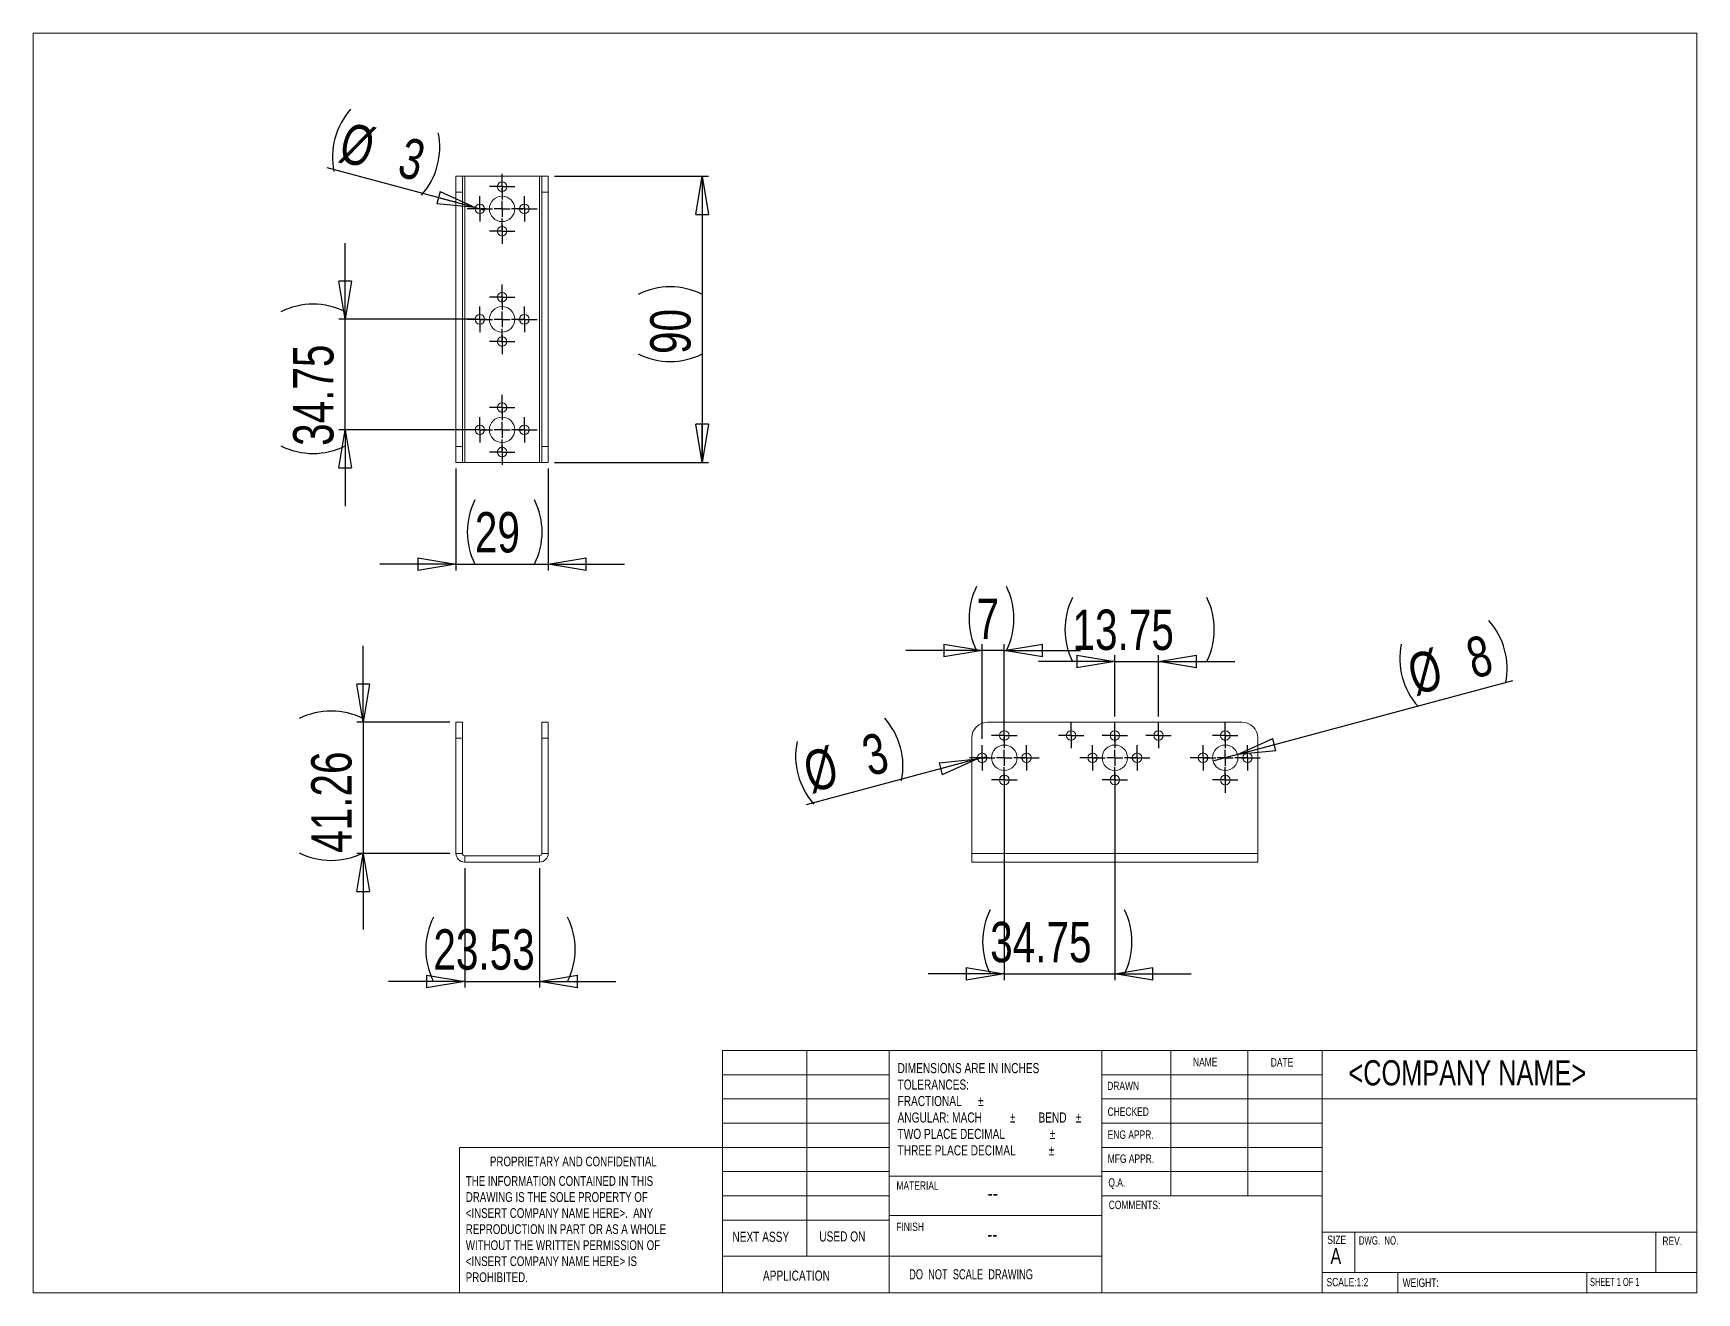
# Model space of a CAD drawing. Header units: millimetres. Extents: x 8 to 270, y 10 to 208.
import ezdxf

# ---------------------------------------------------------------- set-up
doc = ezdxf.new("R2010")
doc.units = ezdxf.units.MM
doc.layers.add('FORMAT', color=7, linetype='Continuous')
doc.styles.add('SLDTEXTSTYLE0', font='TXT', dxfattribs={"width": 0.75})
doc.styles.add('SLDTEXTSTYLE1', font='TXT', dxfattribs={"width": 0.694444})
doc.styles.add('SLDTEXTSTYLE2', font='TXT', dxfattribs={"width": 0.684783})
doc.styles.add('SLDTEXTSTYLE3', font='TXT', dxfattribs={"width": 0.6875})
doc.dimstyles.new('SLDDIMSTYLE0', dxfattribs={"dimtxt": 6.35, "dimasz": 5.9944, "dimexe": 0, "dimexo": 0.0625, "dimgap": 1.5875, "dimtad": 1, "dimlfac": 2, "dimrnd": 1e-09, "dimzin": 12, "dimdsep": 46, "dimtxsty": 'SLDTEXTSTYLE0', "dimblk1": 'CLOSED', "dimblk2": 'CLOSED', "dimsah": 1, "dimcen": 0.09, "dimadec": 0, "dimazin": 3, "dimtfac": 1, "dimtmove": 0, "dimatfit": 0, "dimldrblk": 'CLOSED', "dimfxl": 1, "dimfrac": 2, "dimtolj": 1, "dimtzin": 12, "dimarcsym": 0})
doc.dimstyles.new('SLDDIMSTYLE1', dxfattribs={"dimtxt": 6.35, "dimasz": 5.9944, "dimexe": 0, "dimexo": 0.0625, "dimgap": 1.5875, "dimtad": 1, "dimlfac": 2, "dimrnd": 1e-09, "dimzin": 12, "dimdsep": 46, "dimtxsty": 'SLDTEXTSTYLE0', "dimblk1": 'CLOSED', "dimblk2": 'CLOSED', "dimsah": 1, "dimcen": 0.09, "dimadec": 0, "dimazin": 3, "dimtfac": 1, "dimtofl": 0, "dimtmove": 0, "dimatfit": 3, "dimldrblk": 'CLOSED', "dimfxl": 1, "dimfrac": 2, "dimtolj": 1, "dimtzin": 12, "dimarcsym": 0})
doc.dimstyles.new('SLDDIMSTYLE2', dxfattribs={"dimtxt": 6.35, "dimasz": 5.9944, "dimexe": 0, "dimexo": 0.0625, "dimgap": 1.5875, "dimtad": 1, "dimlfac": 2, "dimrnd": 1e-09, "dimzin": 12, "dimdsep": 46, "dimtxsty": 'SLDTEXTSTYLE0', "dimblk1": 'NONE', "dimblk2": 'CLOSED', "dimsah": 1, "dimcen": 0, "dimadec": 0, "dimazin": 3, "dimtfac": 1, "dimtmove": 0, "dimatfit": 3, "dimldrblk": 'NONE', "dimfxl": 1, "dimfrac": 2, "dimtolj": 1, "dimtzin": 12, "dimarcsym": 0})

# ---------------------------------------------------------------- blocks, each defined once
blk = doc.blocks.new('SW_NOTE_0')
at = {"color": 0, "linetype": 'Continuous', "lineweight": 0, "attachment_point": 1, "style": 'SLDTEXTSTYLE0'}
for s, insert, char_height in [('DIMENSIONS ARE IN INCHES', (0, 2.05), 1.5875), ('TOLERANCES:', (0, -0.54), 1.5875), ('FRACTIONAL', (0, -3.13), 1.587), ('%%p', (12.64, -3.13), 1.587), ('ANGULAR: MACH', (0, -5.72), 1.5875), ('%%p', (17.67, -5.72), 1.587), ('BEND', (22.16, -5.72), 1.587), ('%%p', (28.03, -5.72), 1.587), ('TWO PLACE DECIMAL', (0, -8.3), 1.5875), ('%%p', (23.92, -8.3), 1.587), ('THREE PLACE DECIMAL', (0, -10.89), 1.5875), ('%%p', (23.78, -10.89), 1.587)]:
    blk.add_mtext(s, dxfattribs=dict(at, insert=insert, char_height=char_height))
blk = doc.blocks.new('SW_NOTE_1')
at = {"color": 0, "linetype": 'Continuous', "lineweight": 0, "char_height": 1.524, "attachment_point": 1, "style": 'SLDTEXTSTYLE0'}
for s, insert in [('THE INFORMATION CONTAINED IN THIS', (0, 1.96)), ('DRAWING IS THE SOLE PROPERTY OF', (0, -0.56)), ('<INSERT COMPANY NAME HERE>.  ANY', (0, -3.08)), ('REPRODUCTION IN PART OR AS A WHOLE', (0, -5.61)), ('WITHOUT THE WRITTEN PERMISSION OF', (0, -8.13)), ('<INSERT COMPANY NAME HERE> IS', (0, -10.66)), ('PROHIBITED.', (0, -13.18))]:
    blk.add_mtext(s, dxfattribs=dict(at, insert=insert))
blk = doc.blocks.new('_CLOSED')
at = {"color": 0, "linetype": 'ByBlock', "lineweight": -2}
for p, q in [((-1, 0.166667), (0, 0)), ((-1, 0.166667), (-1, -0.166667)), ((0, 0), (-1, -0.166667)), ((0, 0), (-1, 0))]:
    blk.add_line(p, q, dxfattribs=at)
blk = doc.blocks.new('_D')
at = {"layer": 'FORMAT'}
for p, q in [((60.28, 99.71), (60.28, 111.7)), ((73.87, 99.71), (59.29, 99.71)), ((60.28, 99.71), (60.28, 79.07)), ((73.87, 79.07), (59.29, 79.07)), ((60.28, 79.07), (60.28, 67.09))]:
    blk.add_line(p, q, dxfattribs=at)
for centre, start, end in [((55.24, 90.19), 63.4349, 116.5651), ((55.24, 89.24), 243.4349, 296.5651)]:
    blk.add_arc(centre, 11.27, start, end, dxfattribs=at)
at = {"layer": 'FORMAT', "xscale": 5.9944, "yscale": 5.9944}
for p, rotation in [((60.28, 99.71, -22.45), 270), ((60.28, 79.07, -22.45), 90)]:
    blk.add_blockref('_CLOSED', p, dxfattribs=dict(at, rotation=rotation))
at = {"layer": 'FORMAT', "insert": (52.09, 79.16), "char_height": 6.35, "attachment_point": 1, "rotation": 90, "style": 'SLDTEXTSTYLE0'}
blk.add_mtext('41.26', dxfattribs=at)
blk = doc.blocks.new('_D_1')
at = {"layer": 'FORMAT'}
for p, q in [((76.23, 76.72), (76.23, 57.95)), ((88, 76.72), (88, 57.95)), ((76.23, 58.94), (64.24, 58.94)), ((76.23, 58.94), (88, 58.94)), ((88, 58.94), (99.98, 58.94))]:
    blk.add_line(p, q, dxfattribs=at)
for centre, start, end in [((81.39, 63.98), 153.4349, 206.5651), ((82.34, 63.98), 333.4349, 26.5651)]:
    blk.add_arc(centre, 11.27, start, end, dxfattribs=at)
at = {"layer": 'FORMAT', "xscale": 5.9944, "yscale": 5.9944}
blk.add_blockref('_CLOSED', (76.23, 58.94, -22.45), dxfattribs=at)
at = {"layer": 'FORMAT', "xscale": 5.9944, "yscale": 5.9944, "rotation": 180}
blk.add_blockref('_CLOSED', (88, 58.94, -22.45), dxfattribs=at)
at = {"layer": 'FORMAT', "insert": (71.31, 67.13), "char_height": 6.35, "attachment_point": 1, "style": 'SLDTEXTSTYLE0'}
blk.add_mtext('23.53', dxfattribs=at)
blk = doc.blocks.new('_D_2')
at = {"layer": 'FORMAT'}
for p, q in [((90.35, 185.58), (114.59, 185.58)), ((113.6, 185.58), (113.6, 140.58)), ((90.35, 140.58), (114.59, 140.58))]:
    blk.add_line(p, q, dxfattribs=at)
for centre, start, end in [((108.56, 156.93), 63.4349, 116.5651), ((108.56, 167.71), 243.4349, 296.5651)]:
    blk.add_arc(centre, 11.27, start, end, dxfattribs=at)
at = {"layer": 'FORMAT', "xscale": 5.9944, "yscale": 5.9944}
for p, rotation in [((113.6, 185.58, -9.95), 90), ((113.6, 140.58, -9.95), 270)]:
    blk.add_blockref('_CLOSED', p, dxfattribs=dict(at, rotation=rotation))
at = {"layer": 'FORMAT', "insert": (105.41, 157.63), "char_height": 6.35, "attachment_point": 1, "rotation": 90, "style": 'SLDTEXTSTYLE0'}
blk.add_mtext('90', dxfattribs=at)
blk = doc.blocks.new('_D_3')
at = {"layer": 'FORMAT'}
for p, q in [((74.86, 139.59), (74.86, 123.59)), ((89.36, 139.59), (89.36, 123.59)), ((74.86, 124.58), (62.87, 124.58)), ((74.86, 124.58), (89.36, 124.58)), ((89.36, 124.58), (101.35, 124.58))]:
    blk.add_line(p, q, dxfattribs=at)
for centre, start, end in [((87.91, 129.62), 153.4349, 206.5651), ((77.14, 129.62), 333.4349, 26.5651)]:
    blk.add_arc(centre, 11.27, start, end, dxfattribs=at)
at = {"layer": 'FORMAT', "xscale": 5.9944, "yscale": 5.9944}
blk.add_blockref('_CLOSED', (74.86, 124.58, -9.95), dxfattribs=at)
at = {"layer": 'FORMAT', "xscale": 5.9944, "yscale": 5.9944, "rotation": 180}
blk.add_blockref('_CLOSED', (89.36, 124.58, -9.95), dxfattribs=at)
at = {"layer": 'FORMAT', "insert": (77.83, 132.76), "char_height": 6.35, "attachment_point": 1, "style": 'SLDTEXTSTYLE0'}
blk.add_mtext('29', dxfattribs=at)
blk = doc.blocks.new('_D_4')
at = {"layer": 'FORMAT'}
for p, q in [((57.42, 163.08), (57.42, 175.07)), ((77.87, 163.08), (56.43, 163.08)), ((57.42, 145.7), (57.42, 163.08)), ((77.87, 145.7), (56.43, 145.7)), ((57.42, 145.7), (57.42, 133.71))]:
    blk.add_line(p, q, dxfattribs=at)
for centre, start, end in [((52.38, 154.2), 63.4349, 116.5651), ((52.38, 153.25), 243.4349, 296.5651)]:
    blk.add_arc(centre, 11.27, start, end, dxfattribs=at)
at = {"layer": 'FORMAT', "xscale": 5.9944, "yscale": 5.9944}
for p, rotation in [((57.42, 163.08, -9.95), 270), ((57.42, 145.7, -9.95), 90)]:
    blk.add_blockref('_CLOSED', p, dxfattribs=dict(at, rotation=rotation))
at = {"layer": 'FORMAT', "insert": (49.24, 143.17), "char_height": 6.35, "attachment_point": 1, "rotation": 90, "style": 'SLDTEXTSTYLE0'}
blk.add_mtext('34.75', dxfattribs=at)
blk = doc.blocks.new('_D_5')
at = {"layer": 'FORMAT'}
for q in [(54.58, 186.89), (79.34, 180.26)]:
    blk.add_line((77.89, 180.65), q, dxfattribs=at)
for centre, start, end in [((66.81, 188.59), 138.4349, 191.5651), ((60.93, 190.16), 318.4349, 11.5651)]:
    blk.add_arc(centre, 11.38, start, end, dxfattribs=at)
at = {"layer": 'FORMAT', "xscale": 5.9944, "yscale": 5.9944, "rotation": 345}
blk.add_blockref('_CLOSED', (77.89, 180.65, -9.95), dxfattribs=at)
at = {"layer": 'FORMAT', "char_height": 6.35, "attachment_point": 1, "rotation": 345, "style": 'SLDTEXTSTYLE0'}
for s, insert in [('%%c', (57.78, 194.21)), ('3', (67.05, 191.83))]:
    blk.add_mtext(s, dxfattribs=dict(at, insert=insert))
blk = doc.blocks.new('_NONE')
blk = doc.blocks.new('SW_CENTERMARKSYMBOL_0')
at = {"layer": 'FORMAT', "color": 0}
for p, q in [((0, 2.5), (0, 3.25)), ((-2.5, 0), (-3.25, 0)), ((0, 0), (-1.25, 0)), ((0, 0), (0, 1.25)), ((0, 0), (0, -1.25)), ((0, 0), (1.25, 0)), ((2.5, 0), (3.25, 0)), ((0, -2.5), (0, -3.25))]:
    blk.add_line(p, q, dxfattribs=at)
blk = doc.blocks.new('SW_CENTERMARKSYMBOL_1')
at = {"layer": 'FORMAT', "color": 0}
for p, q in [((-1.25, 0), (-2, 0)), ((0, 0), (-1.25, 0)), ((0, 1.25), (0, 2)), ((0, 0), (0, 1.25)), ((0, 0), (0, -1.25)), ((0, 0), (1.25, 0)), ((1.25, 0), (2, 0)), ((0, -1.25), (0, -2))]:
    blk.add_line(p, q, dxfattribs=at)
blk = doc.blocks.new('SW_CENTERMARKSYMBOL_2')
at = {"layer": 'FORMAT', "color": 0}
for p, q in [((-1.25, 0), (-2, 0)), ((0, 0), (-1.25, 0)), ((0, 1.25), (0, 2)), ((0, 0), (0, 1.25)), ((0, 0), (0, -1.25)), ((0, 0), (1.25, 0)), ((1.25, 0), (2, 0)), ((0, -1.25), (0, -2))]:
    blk.add_line(p, q, dxfattribs=at)
blk = doc.blocks.new('SW_CENTERMARKSYMBOL_3')
at = {"layer": 'FORMAT', "color": 0}
for p, q in [((-1.25, 0), (-2, 0)), ((0, 0), (-1.25, 0)), ((0, 1.25), (0, 2)), ((0, 0), (0, 1.25)), ((0, 0), (0, -1.25)), ((0, 0), (1.25, 0)), ((1.25, 0), (2, 0)), ((0, -1.25), (0, -2))]:
    blk.add_line(p, q, dxfattribs=at)
blk = doc.blocks.new('SW_CENTERMARKSYMBOL_4')
at = {"layer": 'FORMAT', "color": 0}
for p, q in [((-1.25, 0), (-2, 0)), ((0, 0), (-1.25, 0)), ((0, 1.25), (0, 2)), ((0, 0), (0, 1.25)), ((0, 0), (0, -1.25)), ((0, 0), (1.25, 0)), ((1.25, 0), (2, 0)), ((0, -1.25), (0, -2))]:
    blk.add_line(p, q, dxfattribs=at)
blk = doc.blocks.new('SW_CENTERMARKSYMBOL_5')
at = {"layer": 'FORMAT', "color": 0}
for p, q in [((0, 2.5), (0, 3.25)), ((-2.5, 0), (-3.25, 0)), ((0, 0), (-1.25, 0)), ((0, 0), (0, 1.25)), ((0, 0), (0, -1.25)), ((0, 0), (1.25, 0)), ((2.5, 0), (3.25, 0)), ((0, -2.5), (0, -3.25))]:
    blk.add_line(p, q, dxfattribs=at)
blk = doc.blocks.new('SW_CENTERMARKSYMBOL_6')
at = {"layer": 'FORMAT', "color": 0}
for p, q in [((-1.25, 0), (-2, 0)), ((0, 0), (-1.25, 0)), ((0, 1.25), (0, 2)), ((0, 0), (0, 1.25)), ((0, 0), (0, -1.25)), ((0, 0), (1.25, 0)), ((1.25, 0), (2, 0)), ((0, -1.25), (0, -2))]:
    blk.add_line(p, q, dxfattribs=at)
blk = doc.blocks.new('SW_CENTERMARKSYMBOL_7')
at = {"layer": 'FORMAT', "color": 0}
for p, q in [((-1.25, 0), (-2, 0)), ((0, 0), (-1.25, 0)), ((0, 1.25), (0, 2)), ((0, 0), (0, 1.25)), ((0, 0), (0, -1.25)), ((0, 0), (1.25, 0)), ((1.25, 0), (2, 0)), ((0, -1.25), (0, -2))]:
    blk.add_line(p, q, dxfattribs=at)
blk = doc.blocks.new('SW_CENTERMARKSYMBOL_8')
at = {"layer": 'FORMAT', "color": 0}
for p, q in [((-1.25, 0), (-2, 0)), ((0, 0), (-1.25, 0)), ((0, 1.25), (0, 2)), ((0, 0), (0, 1.25)), ((0, 0), (0, -1.25)), ((0, 0), (1.25, 0)), ((1.25, 0), (2, 0)), ((0, -1.25), (0, -2))]:
    blk.add_line(p, q, dxfattribs=at)
blk = doc.blocks.new('SW_CENTERMARKSYMBOL_9')
at = {"layer": 'FORMAT', "color": 0}
for p, q in [((-1.25, 0), (-2, 0)), ((0, 0), (-1.25, 0)), ((0, 1.25), (0, 2)), ((0, 0), (0, 1.25)), ((0, 0), (0, -1.25)), ((0, 0), (1.25, 0)), ((1.25, 0), (2, 0)), ((0, -1.25), (0, -2))]:
    blk.add_line(p, q, dxfattribs=at)
blk = doc.blocks.new('SW_CENTERMARKSYMBOL_10')
at = {"layer": 'FORMAT', "color": 0}
for p, q in [((0, 2.5), (0, 3.25)), ((-2.5, 0), (-3.25, 0)), ((0, 0), (-1.25, 0)), ((0, 0), (0, 1.25)), ((0, 0), (0, -1.25)), ((0, 0), (1.25, 0)), ((2.5, 0), (3.25, 0)), ((0, -2.5), (0, -3.25))]:
    blk.add_line(p, q, dxfattribs=at)
blk = doc.blocks.new('SW_CENTERMARKSYMBOL_11')
at = {"layer": 'FORMAT', "color": 0}
for p, q in [((-1.25, 0), (-2, 0)), ((0, 0), (-1.25, 0)), ((0, 1.25), (0, 2)), ((0, 0), (0, 1.25)), ((0, 0), (0, -1.25)), ((0, 0), (1.25, 0)), ((1.25, 0), (2, 0)), ((0, -1.25), (0, -2))]:
    blk.add_line(p, q, dxfattribs=at)
blk = doc.blocks.new('SW_CENTERMARKSYMBOL_12')
at = {"layer": 'FORMAT', "color": 0}
for p, q in [((-1.25, 0), (-2, 0)), ((0, 0), (-1.25, 0)), ((0, 1.25), (0, 2)), ((0, 0), (0, 1.25)), ((0, 0), (0, -1.25)), ((0, 0), (1.25, 0)), ((1.25, 0), (2, 0)), ((0, -1.25), (0, -2))]:
    blk.add_line(p, q, dxfattribs=at)
blk = doc.blocks.new('SW_CENTERMARKSYMBOL_13')
at = {"layer": 'FORMAT', "color": 0}
for p, q in [((-1.25, 0), (-2, 0)), ((0, 0), (-1.25, 0)), ((0, 1.25), (0, 2)), ((0, 0), (0, 1.25)), ((0, 0), (0, -1.25)), ((0, 0), (1.25, 0)), ((1.25, 0), (2, 0)), ((0, -1.25), (0, -2))]:
    blk.add_line(p, q, dxfattribs=at)
blk = doc.blocks.new('SW_CENTERMARKSYMBOL_14')
at = {"layer": 'FORMAT', "color": 0}
for p, q in [((-1.25, 0), (-2, 0)), ((0, 0), (-1.25, 0)), ((0, 1.25), (0, 2)), ((0, 0), (0, 1.25)), ((0, 0), (0, -1.25)), ((0, 0), (1.25, 0)), ((1.25, 0), (2, 0)), ((0, -1.25), (0, -2))]:
    blk.add_line(p, q, dxfattribs=at)
blk = doc.blocks.new('_D_6')
at = {"layer": 'FORMAT'}
for q in [(241.09, 106.24), (193.92, 93.6)]:
    blk.add_line((197.78, 94.63), q, dxfattribs=at)
for centre, start, end in [((228.8, 108.15), 348.4349, 41.5651), ((234.68, 109.72), 168.4349, 221.5651)]:
    blk.add_arc(centre, 11.38, start, end, dxfattribs=at)
at = {"layer": 'FORMAT', "xscale": 5.9944, "yscale": 5.9944, "rotation": 195}
blk.add_blockref('_CLOSED', (197.78, 94.63, -6.2), dxfattribs=at)
at = {"layer": 'FORMAT', "char_height": 6.35, "attachment_point": 1, "rotation": 15, "style": 'SLDTEXTSTYLE0'}
for s, insert in [('8', (233.27, 112.65)), ('%%c', (224.05, 110.08))]:
    blk.add_mtext(s, dxfattribs=dict(at, insert=insert))
blk = doc.blocks.new('_D_7')
at = {"layer": 'FORMAT'}
for p, q in [((178.48, 100.61), (178.48, 110.23)), ((185.35, 100.61), (185.35, 110.23)), ((178.48, 109.24), (166.49, 109.24)), ((178.48, 109.24), (185.35, 109.24)), ((185.35, 109.24), (197.34, 109.24))]:
    blk.add_line(p, q, dxfattribs=at)
for centre, start, end in [((181.91, 114.28), 153.4349, 206.5651), ((182.86, 114.28), 333.4349, 26.5651)]:
    blk.add_arc(centre, 11.27, start, end, dxfattribs=at)
at = {"layer": 'FORMAT', "xscale": 5.9944, "yscale": 5.9944}
blk.add_blockref('_CLOSED', (178.48, 109.24, -6.2), dxfattribs=at)
at = {"layer": 'FORMAT', "xscale": 5.9944, "yscale": 5.9944, "rotation": 180}
blk.add_blockref('_CLOSED', (185.35, 109.24, -6.2), dxfattribs=at)
at = {"layer": 'FORMAT', "insert": (171.83, 117.42), "char_height": 6.35, "attachment_point": 1, "style": 'SLDTEXTSTYLE0'}
blk.add_mtext('13.75', dxfattribs=at)
blk = doc.blocks.new('_D_8')
at = {"layer": 'FORMAT'}
for p, q in [((161.1, 89.87), (161.1, 59.12)), ((178.48, 89.87), (178.48, 59.12)), ((161.1, 60.11), (149.11, 60.11)), ((161.1, 60.11), (178.48, 60.11)), ((178.48, 60.11), (190.47, 60.11))]:
    blk.add_line(p, q, dxfattribs=at)
for centre, start, end in [((168.96, 65.15), 153.4349, 206.5651), ((169.91, 65.15), 333.4349, 26.5651)]:
    blk.add_arc(centre, 11.27, start, end, dxfattribs=at)
at = {"layer": 'FORMAT', "xscale": 5.9944, "yscale": 5.9944}
blk.add_blockref('_CLOSED', (161.1, 60.11, -6.2), dxfattribs=at)
at = {"layer": 'FORMAT', "xscale": 5.9944, "yscale": 5.9944, "rotation": 180}
blk.add_blockref('_CLOSED', (178.48, 60.11, -6.2), dxfattribs=at)
at = {"layer": 'FORMAT', "insert": (158.88, 68.3), "char_height": 6.35, "attachment_point": 1, "style": 'SLDTEXTSTYLE0'}
blk.add_mtext('34.75', dxfattribs=at)
blk = doc.blocks.new('_D_9')
at = {"layer": 'FORMAT'}
for q in [(158.33, 94.31), (129.93, 86.7)]:
    blk.add_line((156.88, 93.92), q, dxfattribs=at)
for centre, start, end in [((133.78, 92.79), 348.4349, 41.5651), ((139.66, 94.37), 168.4349, 221.5651)]:
    blk.add_arc(centre, 11.38, start, end, dxfattribs=at)
at = {"layer": 'FORMAT', "xscale": 5.9944, "yscale": 5.9944, "rotation": 15}
blk.add_blockref('_CLOSED', (156.88, 93.92, -6.2), dxfattribs=at)
at = {"layer": 'FORMAT', "char_height": 6.35, "attachment_point": 1, "rotation": 15, "style": 'SLDTEXTSTYLE0'}
for s, insert in [('3', (138.25, 97.3)), ('%%c', (129.02, 94.72))]:
    blk.add_mtext(s, dxfattribs=dict(at, insert=insert))
blk = doc.blocks.new('_D_10')
at = {"layer": 'FORMAT'}
for p, q in [((157.6, 110.97), (145.61, 110.97)), ((157.6, 97.11), (157.6, 111.96)), ((161.1, 110.97), (157.6, 110.97)), ((161.1, 98.36), (161.1, 111.96)), ((161.1, 110.97), (173.09, 110.97))]:
    blk.add_line(p, q, dxfattribs=at)
for centre, start, end in [((166.82, 116.01), 153.4349, 206.5651), ((151.35, 116.01), 333.4349, 26.5651)]:
    blk.add_arc(centre, 11.27, start, end, dxfattribs=at)
at = {"layer": 'FORMAT', "xscale": 5.9944, "yscale": 5.9944}
blk.add_blockref('_CLOSED', (157.6, 110.97, -6.2), dxfattribs=at)
at = {"layer": 'FORMAT', "xscale": 5.9944, "yscale": 5.9944, "rotation": 180}
blk.add_blockref('_CLOSED', (161.1, 110.97, -6.2), dxfattribs=at)
at = {"layer": 'FORMAT', "insert": (156.74, 119.16), "char_height": 6.35, "attachment_point": 1, "style": 'SLDTEXTSTYLE0'}
blk.add_mtext('7', dxfattribs=at)
blk = doc.blocks.new('SW_CENTERMARKSYMBOL_15')
at = {"layer": 'FORMAT', "color": 0}
for p, q in [((0, 2.5), (0, 3.25)), ((-2.5, 0), (-3.25, 0)), ((0, 0), (-1.25, 0)), ((0, 0), (0, 1.25)), ((0, 0), (0, -1.25)), ((0, 0), (1.25, 0)), ((2.5, 0), (3.25, 0)), ((0, -2.5), (0, -3.25))]:
    blk.add_line(p, q, dxfattribs=at)
blk = doc.blocks.new('SW_CENTERMARKSYMBOL_16')
at = {"layer": 'FORMAT', "color": 0}
for p, q in [((0, 2.5), (0, 3.25)), ((-2.5, 0), (-3.25, 0)), ((0, 0), (-1.25, 0)), ((0, 0), (0, 1.25)), ((0, 0), (0, -1.25)), ((0, 0), (1.25, 0)), ((2.5, 0), (3.25, 0)), ((0, -2.5), (0, -3.25))]:
    blk.add_line(p, q, dxfattribs=at)
blk = doc.blocks.new('SW_CENTERMARKSYMBOL_17')
at = {"layer": 'FORMAT', "color": 0}
for p, q in [((0, 2.5), (0, 3.25)), ((-2.5, 0), (-3.25, 0)), ((0, 0), (-1.25, 0)), ((0, 0), (0, 1.25)), ((0, 0), (0, -1.25)), ((0, 0), (1.25, 0)), ((2.5, 0), (3.25, 0)), ((0, -2.5), (0, -3.25))]:
    blk.add_line(p, q, dxfattribs=at)
blk = doc.blocks.new('SW_CENTERMARKSYMBOL_18')
at = {"layer": 'FORMAT', "color": 0}
for p, q in [((-1.25, 0), (-2, 0)), ((0, 0), (-1.25, 0)), ((0, 1.25), (0, 2)), ((0, 0), (0, 1.25)), ((0, 0), (0, -1.25)), ((0, 0), (1.25, 0)), ((1.25, 0), (2, 0)), ((0, -1.25), (0, -2))]:
    blk.add_line(p, q, dxfattribs=at)
blk = doc.blocks.new('SW_CENTERMARKSYMBOL_19')
at = {"layer": 'FORMAT', "color": 0}
for p, q in [((-1.25, 0), (-2, 0)), ((0, 0), (-1.25, 0)), ((0, 1.25), (0, 2)), ((0, 0), (0, 1.25)), ((0, 0), (0, -1.25)), ((0, 0), (1.25, 0)), ((1.25, 0), (2, 0)), ((0, -1.25), (0, -2))]:
    blk.add_line(p, q, dxfattribs=at)
blk = doc.blocks.new('SW_CENTERMARKSYMBOL_20')
at = {"layer": 'FORMAT', "color": 0}
for p, q in [((-1.25, 0), (-2, 0)), ((0, 0), (-1.25, 0)), ((0, 1.25), (0, 2)), ((0, 0), (0, 1.25)), ((0, 0), (0, -1.25)), ((0, 0), (1.25, 0)), ((1.25, 0), (2, 0)), ((0, -1.25), (0, -2))]:
    blk.add_line(p, q, dxfattribs=at)
blk = doc.blocks.new('SW_CENTERMARKSYMBOL_21')
at = {"layer": 'FORMAT', "color": 0}
for p, q in [((-1.25, 0), (-2, 0)), ((0, 0), (-1.25, 0)), ((0, 1.25), (0, 2)), ((0, 0), (0, 1.25)), ((0, 0), (0, -1.25)), ((0, 0), (1.25, 0)), ((1.25, 0), (2, 0)), ((0, -1.25), (0, -2))]:
    blk.add_line(p, q, dxfattribs=at)
blk = doc.blocks.new('SW_CENTERMARKSYMBOL_22')
at = {"layer": 'FORMAT', "color": 0}
for p, q in [((-1.25, 0), (-2, 0)), ((0, 0), (-1.25, 0)), ((0, 1.25), (0, 2)), ((0, 0), (0, 1.25)), ((0, 0), (0, -1.25)), ((0, 0), (1.25, 0)), ((1.25, 0), (2, 0)), ((0, -1.25), (0, -2))]:
    blk.add_line(p, q, dxfattribs=at)
blk = doc.blocks.new('SW_CENTERMARKSYMBOL_23')
at = {"layer": 'FORMAT', "color": 0}
for p, q in [((-1.25, 0), (-2, 0)), ((0, 0), (-1.25, 0)), ((0, 1.25), (0, 2)), ((0, 0), (0, 1.25)), ((0, 0), (0, -1.25)), ((0, 0), (1.25, 0)), ((1.25, 0), (2, 0)), ((0, -1.25), (0, -2))]:
    blk.add_line(p, q, dxfattribs=at)
blk = doc.blocks.new('SW_CENTERMARKSYMBOL_24')
at = {"layer": 'FORMAT', "color": 0}
for p, q in [((-1.25, 0), (-2, 0)), ((0, 0), (-1.25, 0)), ((0, 1.25), (0, 2)), ((0, 0), (0, 1.25)), ((0, 0), (0, -1.25)), ((0, 0), (1.25, 0)), ((1.25, 0), (2, 0)), ((0, -1.25), (0, -2))]:
    blk.add_line(p, q, dxfattribs=at)
blk = doc.blocks.new('SW_CENTERMARKSYMBOL_25')
at = {"layer": 'FORMAT', "color": 0}
for p, q in [((-1.25, 0), (-2, 0)), ((0, 0), (-1.25, 0)), ((0, 1.25), (0, 2)), ((0, 0), (0, 1.25)), ((0, 0), (0, -1.25)), ((0, 0), (1.25, 0)), ((1.25, 0), (2, 0)), ((0, -1.25), (0, -2))]:
    blk.add_line(p, q, dxfattribs=at)
blk = doc.blocks.new('SW_CENTERMARKSYMBOL_26')
at = {"layer": 'FORMAT', "color": 0}
for p, q in [((-1.25, 0), (-2, 0)), ((0, 0), (-1.25, 0)), ((0, 1.25), (0, 2)), ((0, 0), (0, 1.25)), ((0, 0), (0, -1.25)), ((0, 0), (1.25, 0)), ((1.25, 0), (2, 0)), ((0, -1.25), (0, -2))]:
    blk.add_line(p, q, dxfattribs=at)
blk = doc.blocks.new('SW_CENTERMARKSYMBOL_27')
at = {"layer": 'FORMAT', "color": 0}
for p, q in [((-1.25, 0), (-2, 0)), ((0, 0), (-1.25, 0)), ((0, 1.25), (0, 2)), ((0, 0), (0, 1.25)), ((0, 0), (0, -1.25)), ((0, 0), (1.25, 0)), ((1.25, 0), (2, 0)), ((0, -1.25), (0, -2))]:
    blk.add_line(p, q, dxfattribs=at)
blk = doc.blocks.new('SW_CENTERMARKSYMBOL_28')
at = {"layer": 'FORMAT', "color": 0}
for p, q in [((-1.25, 0), (-2, 0)), ((0, 0), (-1.25, 0)), ((0, 1.25), (0, 2)), ((0, 0), (0, 1.25)), ((0, 0), (0, -1.25)), ((0, 0), (1.25, 0)), ((1.25, 0), (2, 0)), ((0, -1.25), (0, -2))]:
    blk.add_line(p, q, dxfattribs=at)
blk = doc.blocks.new('SW_CENTERMARKSYMBOL_29')
at = {"layer": 'FORMAT', "color": 0}
for p, q in [((-1.25, 0), (-2, 0)), ((0, 0), (-1.25, 0)), ((0, 1.25), (0, 2)), ((0, 0), (0, 1.25)), ((0, 0), (0, -1.25)), ((0, 0), (1.25, 0)), ((1.25, 0), (2, 0)), ((0, -1.25), (0, -2))]:
    blk.add_line(p, q, dxfattribs=at)
blk = doc.blocks.new('SW_CENTERMARKSYMBOL_30')
at = {"layer": 'FORMAT', "color": 0}
for p, q in [((-1.25, 0), (-2, 0)), ((0, 0), (-1.25, 0)), ((0, 1.25), (0, 2)), ((0, 0), (0, 1.25)), ((0, 0), (0, -1.25)), ((0, 0), (1.25, 0)), ((1.25, 0), (2, 0)), ((0, -1.25), (0, -2))]:
    blk.add_line(p, q, dxfattribs=at)
blk = doc.blocks.new('SW_CENTERMARKSYMBOL_31')
at = {"layer": 'FORMAT', "color": 0}
for p, q in [((-1.25, 0), (-2, 0)), ((0, 0), (-1.25, 0)), ((0, 1.25), (0, 2)), ((0, 0), (0, 1.25)), ((0, 0), (0, -1.25)), ((0, 0), (1.25, 0)), ((1.25, 0), (2, 0)), ((0, -1.25), (0, -2))]:
    blk.add_line(p, q, dxfattribs=at)

msp = doc.modelspace()

# ---------------------------------------------------------------- linework, layer by layer
at = {"color": 8, "linetype": 'Continuous', "lineweight": 0}
for p, q in [((8.3801, 208.0787), (270.0001, 208.0787)), ((8.3801, 208.0787), (8.3801, 9.9587)), ((270.0001, 9.9587), (270.0001, 208.0787)), ((116.7749, 9.9587), (116.7749, 48.0587)), ((116.7749, 48.0587), (143.0001, 48.0587)), ((130.0269, 48.0587), (130.0269, 15.7359)), ((143.0001, 9.9587), (143.0001, 48.0587)), ((143.0001, 48.0587), (270.0001, 48.0587)), ((176.4517, 48.0587), (176.4517, 9.9587)), ((187.2851, 48.0587), (187.2851, 25.1987)), ((199.3766, 48.0587), (199.3766, 25.1987)), ((211.114, 48.0587), (211.114, 9.9587)), ((116.7749, 44.2487), (143.0001, 44.2487)), ((176.4517, 44.2487), (211.114, 44.2487)), ((116.7749, 40.4387), (143.0001, 40.4387)), ((176.4517, 40.4387), (270.0001, 40.4387)), ((116.7749, 36.6287), (143.0001, 36.6287)), ((176.4517, 36.6287), (211.114, 36.6287)), ((116.7749, 32.8187), (75.4398, 32.8187)), ((75.4398, 32.8187), (75.4398, 9.9587)), ((116.7749, 32.8187), (143.0001, 32.8187)), ((176.4517, 32.8187), (211.114, 32.8187)), ((116.7749, 29.0087), (143.0001, 29.0087)), ((176.4517, 29.0087), (211.114, 29.0087)), ((176.4517, 28.3138), (143.0001, 28.3138)), ((116.7749, 25.1987), (143.0001, 25.1987)), ((176.4517, 25.1987), (211.114, 25.1987)), ((116.7749, 21.3887), (143.0001, 21.3887)), ((143.0001, 22.0859), (176.4517, 22.0859)), ((211.114, 19.4837), (270.0001, 19.4837)), ((216.212, 19.4837), (216.212, 13.1337)), ((263.5695, 19.4837), (263.5695, 13.1337)), ((143.0001, 15.7359), (116.7749, 15.7359)), ((143.0001, 15.7359), (176.4517, 15.7359)), ((211.114, 13.1337), (270.0001, 13.1337)), ((222.9901, 13.1337), (222.9901, 9.9587)), ((252.6938, 13.1337), (252.6938, 9.9587)), ((270.0001, 9.9587), (8.3801, 9.9587))]:
    msp.add_line(p, q, dxfattribs=at)
at = {"color": 7, "linetype": 'Continuous', "lineweight": 15}
for p, q in [((74.8634, 185.5768), (75.8634, 185.5768)), ((74.8634, 183.0768), (74.8634, 185.5768)), ((75.8634, 185.5768), (75.8634, 183.0768)), ((75.8634, 185.5768), (76.2317, 185.5768)), ((76.2317, 140.5768), (76.2317, 185.5768)), ((76.2317, 185.5768), (87.9951, 185.5768)), ((87.9951, 140.5768), (87.9951, 185.5768)), ((87.9951, 185.5768), (88.3634, 185.5768)), ((88.3634, 185.5768), (89.3634, 185.5768)), ((88.3634, 183.0768), (88.3634, 185.5768)), ((89.3634, 185.5768), (89.3634, 183.0768)), ((75.8634, 183.0768), (74.8634, 183.0768)), ((74.8634, 143.0768), (74.8634, 183.0768)), ((75.8634, 143.0768), (75.8634, 183.0768)), ((89.3634, 183.0768), (88.3634, 183.0768)), ((88.3634, 143.0768), (88.3634, 183.0768)), ((89.3634, 143.0768), (89.3634, 183.0768)), ((74.8634, 143.0768), (75.8634, 143.0768)), ((74.8634, 140.5768), (74.8634, 143.0768)), ((75.8634, 143.0768), (75.8634, 140.5768)), ((88.3634, 143.0768), (89.3634, 143.0768)), ((88.3634, 140.5768), (88.3634, 143.0768)), ((89.3634, 143.0768), (89.3634, 140.5768)), ((75.8634, 140.5768), (74.8634, 140.5768)), ((75.8634, 140.5768), (76.2317, 140.5768)), ((76.2317, 140.5768), (87.9951, 140.5768)), ((87.9951, 140.5768), (88.3634, 140.5768)), ((89.3634, 140.5768), (88.3634, 140.5768)), ((74.8634, 99.7062), (75.8634, 99.7062)), ((74.8634, 97.2062), (74.8634, 99.7062)), ((75.8634, 99.7062), (75.8634, 97.2062)), ((88.3634, 99.7062), (89.3634, 99.7062)), ((88.3634, 97.2062), (88.3634, 99.7062)), ((89.3634, 99.7062), (89.3634, 97.2062)), ((158.4769, 99.7062), (198.4769, 99.7062)), ((74.8634, 97.2062), (74.8634, 79.0745)), ((75.8634, 97.2062), (74.8634, 97.2062)), ((75.8634, 97.2062), (75.8634, 79.0745)), ((88.3634, 79.0745), (88.3634, 97.2062)), ((89.3634, 97.2062), (88.3634, 97.2062)), ((89.3634, 79.0745), (89.3634, 97.2062)), ((155.9769, 79.0745), (155.9769, 97.2062)), ((200.9769, 79.0745), (200.9769, 97.2062)), ((74.8634, 79.0745), (75.8634, 79.0745)), ((76.2317, 78.7062), (76.2317, 77.7062)), ((76.2317, 78.7062), (87.9951, 78.7062)), ((87.9951, 77.7062), (87.9951, 78.7062)), ((88.3634, 79.0745), (89.3634, 79.0745)), ((155.9769, 77.7062), (155.9769, 79.0745)), ((155.9769, 79.0745), (200.9769, 79.0745)), ((200.9769, 77.7062), (200.9769, 79.0745)), ((76.2317, 77.7062), (87.9951, 77.7062)), ((155.9769, 77.7062), (200.9769, 77.7062))]:
    msp.add_line(p, q, dxfattribs=at)
for centre, radius in [((82.1134, 183.9518), 0.75), ((78.6134, 180.4518), 0.75), ((82.1134, 180.4518), 2), ((85.6134, 180.4518), 0.75), ((82.1134, 176.9518), 0.75), ((82.1134, 163.0768), 2), ((82.1134, 166.5768), 0.75), ((78.6134, 163.0768), 0.75), ((85.6134, 163.0768), 0.75), ((82.1134, 159.5768), 0.75), ((82.1134, 149.2018), 0.75), ((82.1134, 145.7018), 2), ((78.6134, 145.7018), 0.75), ((85.6134, 145.7018), 0.75), ((82.1134, 142.2018), 0.75), ((161.1019, 97.6145), 0.75), ((171.6019, 97.6145), 0.75), ((178.4769, 97.6145), 0.75), ((185.3519, 97.6145), 0.75), ((195.8519, 97.6145), 0.75), ((157.6019, 94.1145), 0.75), ((161.1019, 94.1145), 2), ((164.6019, 94.1145), 0.75), ((174.9769, 94.1145), 0.75), ((178.4769, 94.1145), 2), ((181.9769, 94.1145), 0.75), ((192.3519, 94.1145), 0.75), ((195.8519, 94.1145), 2), ((199.3519, 94.1145), 0.75), ((161.1019, 90.6145), 0.75), ((178.4769, 90.6145), 0.75), ((195.8519, 90.6145), 0.75)]:
    msp.add_circle(centre, radius, dxfattribs=at)
for centre, radius, start, end in [((158.4769, 97.2062), 2.5, 90, 180), ((198.4769, 97.2062), 2.5, 0, 90), ((76.2317, 79.0745), 1.3683, 180, 270), ((76.2317, 79.0745), 0.3683, 180, 270), ((87.9951, 79.0745), 1.3683, 270, 0), ((87.9951, 79.0745), 0.3683, 270, 0)]:
    msp.add_arc(centre, radius, start, end, dxfattribs=at)

# ---------------------------------------------------------------- block references
at = {"color": 8, "linetype": 'Continuous', "lineweight": 0}
for name, p in [('SW_NOTE_0', (144.3123, 44.0389)), ('SW_NOTE_1', (76.4054, 26.3388))]:
    msp.add_blockref(name, p, dxfattribs=at)
at = {"layer": 'FORMAT'}
for name, p in [('SW_CENTERMARKSYMBOL_1', (82.1134, 183.9518)), ('SW_CENTERMARKSYMBOL_0', (82.1134, 180.4518)), ('SW_CENTERMARKSYMBOL_4', (78.6134, 180.4518)), ('SW_CENTERMARKSYMBOL_2', (85.6134, 180.4518)), ('SW_CENTERMARKSYMBOL_3', (82.1134, 176.9518)), ('SW_CENTERMARKSYMBOL_6', (82.1134, 166.5768)), ('SW_CENTERMARKSYMBOL_9', (78.6134, 163.0768)), ('SW_CENTERMARKSYMBOL_5', (82.1134, 163.0768)), ('SW_CENTERMARKSYMBOL_7', (85.6134, 163.0768)), ('SW_CENTERMARKSYMBOL_8', (82.1134, 159.5768)), ('SW_CENTERMARKSYMBOL_11', (82.1134, 149.2018)), ('SW_CENTERMARKSYMBOL_14', (78.6134, 145.7018)), ('SW_CENTERMARKSYMBOL_10', (82.1134, 145.7018)), ('SW_CENTERMARKSYMBOL_12', (85.6134, 145.7018)), ('SW_CENTERMARKSYMBOL_13', (82.1134, 142.2018)), ('SW_CENTERMARKSYMBOL_23', (161.1019, 97.6145)), ('SW_CENTERMARKSYMBOL_31', (171.6019, 97.6145)), ('SW_CENTERMARKSYMBOL_22', (178.4769, 97.6145)), ('SW_CENTERMARKSYMBOL_27', (185.3519, 97.6145)), ('SW_CENTERMARKSYMBOL_18', (195.8519, 97.6145)), ('SW_CENTERMARKSYMBOL_17', (161.1019, 94.1145)), ('SW_CENTERMARKSYMBOL_16', (178.4769, 94.1145)), ('SW_CENTERMARKSYMBOL_15', (195.8519, 94.1145)), ('SW_CENTERMARKSYMBOL_28', (157.6019, 94.1145)), ('SW_CENTERMARKSYMBOL_30', (164.6019, 94.1145)), ('SW_CENTERMARKSYMBOL_24', (174.9769, 94.1145)), ('SW_CENTERMARKSYMBOL_26', (181.9769, 94.1145)), ('SW_CENTERMARKSYMBOL_19', (192.3519, 94.1145)), ('SW_CENTERMARKSYMBOL_21', (199.3519, 94.1145)), ('SW_CENTERMARKSYMBOL_29', (161.1019, 90.6145)), ('SW_CENTERMARKSYMBOL_25', (178.4769, 90.6145)), ('SW_CENTERMARKSYMBOL_20', (195.8519, 90.6145))]:
    msp.add_blockref(name, p, dxfattribs=at)

# ---------------------------------------------------------------- texts
at = {"color": 8, "linetype": 'Continuous', "lineweight": 0, "attachment_point": 1}
for s, insert, char_height, style in [('NAME', (190.783, 46.9111), 1.32292, 'SLDTEXTSTYLE0'), ('DATE', (203.0114, 46.8597), 1.32292, 'SLDTEXTSTYLE0'), ('<COMPANY NAME>', (215.2255, 46.5388), 3.96875, 'SLDTEXTSTYLE0'), ('DRAWN', (177.2844, 43.1662), 1.32292, 'SLDTEXTSTYLE0'), ('CHECKED', (177.3453, 39.1083), 1.32292, 'SLDTEXTSTYLE0'), ('ENG APPR.', (177.3583, 35.4915), 1.32292, 'SLDTEXTSTYLE0'), ('PROPRIETARY AND CONFIDENTIAL', (80.2019, 31.3719), 1.524, 'SLDTEXTSTYLE0'), ('MFG APPR.', (177.3699, 31.7087), 1.32292, 'SLDTEXTSTYLE0'), ('MATERIAL', (144.1376, 27.4692), 1.32292, 'SLDTEXTSTYLE0'), ('Q.A.', (177.4683, 27.9665), 1.32292, 'SLDTEXTSTYLE0'), ('--', (158.4944, 26.8141), 2.38125, 'SLDTEXTSTYLE0'), ('COMMENTS:', (177.5296, 24.4368), 1.32292, 'SLDTEXTSTYLE0'), ('FINISH', (144.108, 20.9903), 1.32292, 'SLDTEXTSTYLE0'), ('NEXT ASSY', (118.3327, 19.5542), 1.5875, 'SLDTEXTSTYLE0'), ('USED ON', (132.0022, 19.6077), 1.5875, 'SLDTEXTSTYLE0'), ('--', (158.4301, 20.3772), 2.38125, 'SLDTEXTSTYLE0'), ('SIZE', (211.9023, 18.9478), 1.32292, 'SLDTEXTSTYLE0'), ('DWG.  NO.', (216.8537, 18.8439), 1.32292, 'SLDTEXTSTYLE1'), ('REV.', (264.6046, 18.7653), 1.32292, 'SLDTEXTSTYLE0'), ('A', (212.3905, 16.996), 2.54, 'SLDTEXTSTYLE0'), ('APPLICATION', (123.1373, 13.4424), 1.5875, 'SLDTEXTSTYLE0'), ('DO  NOT  SCALE  DRAWING', (146.1341, 13.653), 1.5875, 'SLDTEXTSTYLE2'), ('SCALE:1:2', (211.7793, 12.2878), 1.32292, 'SLDTEXTSTYLE0'), ('WEIGHT:', (223.7477, 12.1985), 1.32292, 'SLDTEXTSTYLE0'), ('SHEET 1 OF 1', (253.2071, 12.2932), 1.27, 'SLDTEXTSTYLE3')]:
    msp.add_mtext(s, dxfattribs=dict(at, insert=insert, char_height=char_height, style=style))

# ---------------------------------------------------------------- dimensions: what is measured, and where the dimension line sits
at = {"layer": 'FORMAT'}
for p1, p2, picture, middle in [((79.3379, 180.2577), (77.889, 180.646), '_D_5', (61.7832, 184.9615)), ((193.92, 93.5969), (197.7837, 94.6322), '_D_6', (233.4429, 104.187)), ((158.3263, 94.3087), (156.8774, 93.9204), '_D_9', (137.2665, 88.6657))]:
    dim = msp.add_diameter_dim_2p(p1=p1, p2=p2, text='(<>)', dimstyle='SLDDIMSTYLE2', dxfattribs=at)
    dim.commit()
    dim.dimension.update_dxf_attribs({"geometry": picture, "text_midpoint": middle, "dimtype": 163})
for base, p1, p2, dimstyle, picture, middle in [((113.596, 140.5768), (89.3634, 185.5768), (89.3634, 140.5768), 'SLDDIMSTYLE1', '_D_2', (113.596, 162.3208)), ((57.4223, 163.0768), (78.8634, 145.7018), (78.8634, 163.0768), 'SLDDIMSTYLE0', '_D_4', (57.4223, 153.726)), ((60.2762, 79.0745), (74.8634, 99.7062), (74.8634, 79.0745), 'SLDDIMSTYLE0', '_D', (60.2762, 89.7151))]:
    dim = msp.add_linear_dim(base=base, p1=p1, p2=p2, angle=90, text='(<>)', dimstyle=dimstyle, dxfattribs=at)
    dim.commit()
    dim.dimension.update_dxf_attribs({"geometry": picture, "text_midpoint": middle, "dimtype": 160})
for base, p1, p2, picture, middle in [((89.3634, 124.5768), (74.8634, 140.5768), (89.3634, 140.5768), '_D_3', (82.5248, 124.5768)), ((157.6019, 110.9697), (161.1019, 97.3645), (157.6019, 96.1145), '_D_10', (159.0871, 110.9697)), ((185.3519, 109.2368), (178.4769, 99.6145), (185.3519, 99.6145), '_D_7', (182.3825, 109.2368)), ((178.4769, 60.1121), (161.1019, 90.8645), (178.4769, 90.8645), '_D_8', (169.4338, 60.1121)), ((87.9951, 58.9423), (76.2317, 77.7062), (87.9951, 77.7062), '_D_1', (81.8676, 58.9423))]:
    dim = msp.add_linear_dim(base=base, p1=p1, p2=p2, text='(<>)', dimstyle='SLDDIMSTYLE0', dxfattribs=at)
    dim.commit()
    dim.dimension.update_dxf_attribs({"geometry": picture, "text_midpoint": middle, "dimtype": 160})

doc.saveas('drawing.dxf')
